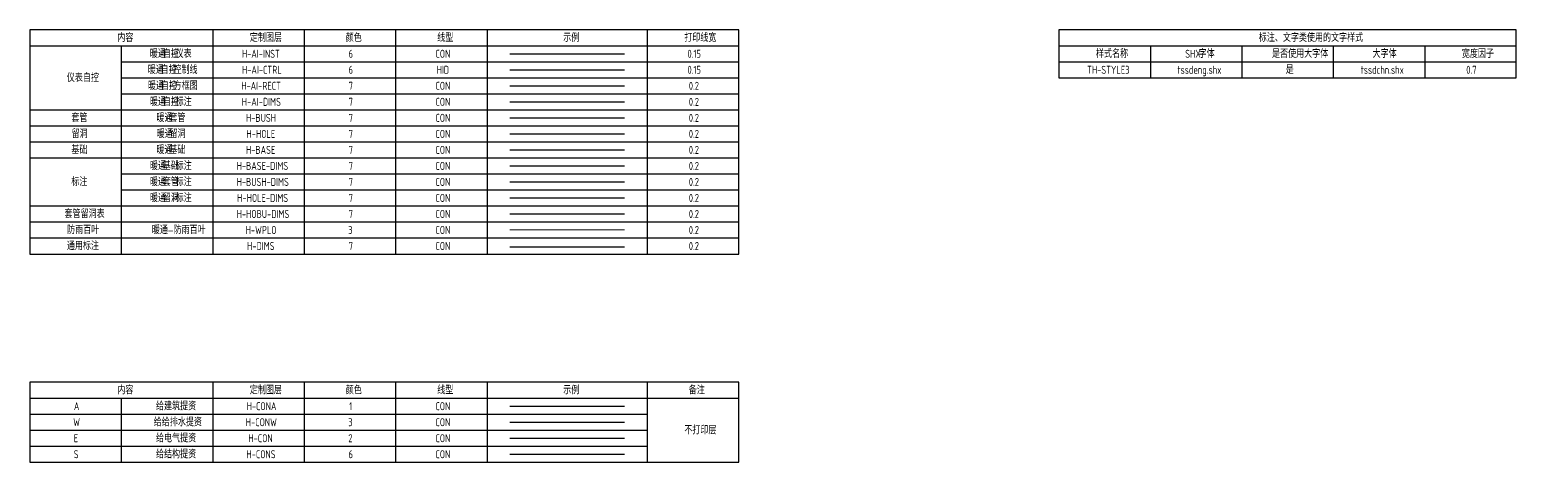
# Model space of a CAD drawing. Extents: x -671963 to 2381076, y -56129 to 1796010.
# Drawn here: x -92998 to -27998, y 57055 to 75955 of the extents above; entities that cross this region are included whole.
import ezdxf

# ---------------------------------------------------------------- set-up
doc = ezdxf.new("R2010")
doc.units = 0
doc.header["$LTSCALE"] = 1000
doc.linetypes.add('HIDDEN', pattern=[9.525, 6.35, -3.175])
for name, color, linetype in [('H-AI-CTRL', 6, 'HIDDEN'), ('H-AI-DIMS', 7, 'CONTINUOUS'), ('H-AI-INST', 6, 'CONTINUOUS'), ('H-AI-RECT', 7, 'CONTINUOUS'), ('H-BASE', 7, 'CONTINUOUS'), ('H-BASE-DIMS', 7, 'CONTINUOUS'), ('H-BUSH', 7, 'CONTINUOUS'), ('H-BUSH-DIMS', 7, 'CONTINUOUS'), ('H-DIMS', 7, 'CONTINUOUS'), ('H-HOBU-DIMS', 7, 'CONTINUOUS'), ('H-HOLE', 7, 'CONTINUOUS'), ('h-hole-dims', 7, 'CONTINUOUS'), ('PUB_TAB', 7, 'CONTINUOUS')]:
    doc.layers.add(name, color=color, linetype=linetype)
for name, color, linetype, plot in [('H-CON', 7, 'CONTINUOUS', False), ('H-CONA', 7, 'CONTINUOUS', False), ('H-CONS', 7, 'CONTINUOUS', False), ('H-CONW', 7, 'CONTINUOUS', False)]:
    doc.layers.add(name, color=color, linetype=linetype, plot=plot)
doc.layers.add('H-STLO', color=3, linetype='CONTINUOUS', lineweight=0)
doc.styles.add('TH-STYLE3', font='tssdeng.shx', dxfattribs={"width": 0.8, "bigfont": 'tssdchn.shx'})

msp = doc.modelspace()

# ---------------------------------------------------------------- linework, layer by layer
at = {"layer": 'H-AI-CTRL'}
msp.add_line((-71997.7486, 74205.1611), (-66997.7486, 74205.1611), dxfattribs=at)
at = {"layer": 'H-AI-DIMS'}
msp.add_line((-71997.7486, 72805.1611), (-66997.7486, 72805.1611), dxfattribs=at)
at = {"layer": 'H-AI-INST'}
msp.add_line((-71997.7486, 74905.1611), (-66997.7486, 74905.1611), dxfattribs=at)
at = {"layer": 'H-AI-RECT'}
msp.add_line((-71997.7486, 73505.1611), (-66997.7486, 73505.1611), dxfattribs=at)
at = {"layer": 'H-BASE'}
msp.add_line((-71997.7486, 70705.1611), (-66997.7486, 70705.1611), dxfattribs=at)
at = {"layer": 'H-BASE-DIMS'}
msp.add_line((-71997.7486, 70005.1611), (-66997.7486, 70005.1611), dxfattribs=at)
at = {"layer": 'H-BUSH'}
msp.add_line((-71997.7486, 72105.1611), (-66997.7486, 72105.1611), dxfattribs=at)
at = {"layer": 'H-BUSH-DIMS'}
msp.add_line((-71997.7486, 69305.1611), (-66997.7486, 69305.1611), dxfattribs=at)
at = {"layer": 'H-CON'}
msp.add_line((-71997.7486, 58105.1611), (-66997.7486, 58105.1611), dxfattribs=at)
at = {"layer": 'H-CONA'}
msp.add_line((-71997.7486, 59505.1611), (-66997.7486, 59505.1611), dxfattribs=at)
at = {"layer": 'H-CONS'}
msp.add_line((-71997.7486, 57405.1611), (-66997.7486, 57405.1611), dxfattribs=at)
at = {"layer": 'H-CONW'}
msp.add_line((-71997.7486, 58805.1611), (-66997.7486, 58805.1611), dxfattribs=at)
at = {"layer": 'H-DIMS'}
msp.add_line((-71997.7486, 66470.4956), (-66997.7486, 66470.4956), dxfattribs=at)
at = {"layer": 'H-HOBU-DIMS'}
msp.add_line((-71997.7486, 67905.1611), (-66997.7486, 67905.1611), dxfattribs=at)
at = {"layer": 'H-HOLE'}
msp.add_line((-71997.7486, 71405.1611), (-66997.7486, 71405.1611), dxfattribs=at)
at = {"layer": 'h-hole-dims'}
msp.add_line((-71997.7486, 68605.1611), (-66997.7486, 68605.1611), dxfattribs=at)
at = {"layer": 'H-STLO'}
msp.add_line((-71997.7486, 67205.1611), (-66997.7486, 67205.1611), dxfattribs=at)
at = {"layer": 'PUB_TAB'}
for points in [[(-92997.7486, 66155.1611), (-61997.7486, 66155.1611), (-61997.7486, 75955.1611), (-92997.7486, 75955.1611)], [(-47997.7486, 73855.1611), (-27997.7486, 73855.1611), (-27997.7486, 75955.1611), (-47997.7486, 75955.1611)], [(-92997.7486, 57055.1611), (-61997.7486, 57055.1611), (-61997.7486, 60555.1611), (-92997.7486, 60555.1611)]]:
    msp.add_lwpolyline(points, close=True, dxfattribs=at)
for points in [[(-84997.7486, 75955.1611), (-84997.7486, 66155.1611)], [(-80997.7486, 75955.1611), (-80997.7486, 66155.1611)], [(-76997.7486, 75955.1611), (-76997.7486, 66155.1611)], [(-72997.7486, 75955.1611), (-72997.7486, 66155.1611)], [(-65997.7486, 75955.1611), (-65997.7486, 66155.1611)], [(-92997.7486, 75255.1611), (-61997.7486, 75255.1611)], [(-88997.7486, 75255.1611), (-88997.7486, 66155.1611)], [(-47997.7486, 75255.1611), (-27997.7486, 75255.1611)], [(-43997.7486, 75255.1611), (-43997.7486, 73855.1611)], [(-39997.7486, 75255.1611), (-39997.7486, 73855.1611)], [(-35997.7486, 75255.1611), (-35997.7486, 73855.1611)], [(-31997.7486, 75255.1611), (-31997.7486, 73855.1611)], [(-88997.7486, 74555.1611), (-61997.7486, 74555.1611)], [(-47997.7486, 74555.1611), (-27997.7486, 74555.1611)], [(-88997.7486, 73855.1611), (-61997.7486, 73855.1611)], [(-88997.7486, 73155.1611), (-61997.7486, 73155.1611)], [(-92997.7486, 72455.1611), (-61997.7486, 72455.1611)], [(-92997.7486, 71755.1611), (-61997.7486, 71755.1611)], [(-92997.7486, 71055.1611), (-61997.7486, 71055.1611)], [(-92997.7486, 70355.1611), (-61997.7486, 70355.1611)], [(-88997.7486, 69655.1611), (-61997.7486, 69655.1611)], [(-88997.7486, 68955.1611), (-61997.7486, 68955.1611)], [(-92997.7486, 68255.1611), (-61997.7486, 68255.1611)], [(-92997.7486, 67555.1611), (-61997.7486, 67555.1611)], [(-92997.7486, 66855.1611), (-61997.7486, 66855.1611)], [(-84997.7486, 60555.1611), (-84997.7486, 57055.1611)], [(-80997.7486, 60555.1611), (-80997.7486, 57055.1611)], [(-76997.7486, 60555.1611), (-76997.7486, 57055.1611)], [(-72997.7486, 60555.1611), (-72997.7486, 57055.1611)], [(-65997.7486, 60555.1611), (-65997.7486, 57055.1611)], [(-92997.7486, 59855.1611), (-61997.7486, 59855.1611)], [(-88997.7486, 59855.1611), (-88997.7486, 57055.1611)], [(-92997.7486, 59155.1611), (-65997.7486, 59155.1611)], [(-92997.7486, 58455.1611), (-65997.7486, 58455.1611)], [(-92997.7486, 57755.1611), (-65997.7486, 57755.1611)]]:
    msp.add_lwpolyline(points, dxfattribs=at)

# ---------------------------------------------------------------- texts
at = {"layer": 'PUB_TAB', "style": 'TH-STYLE3', "width": 0.8}
for s, height, p in [('内容', 337.58865, (-89167.5359, 75430.1611)), ('定制图层', 337.58865, (-83374.5571, 75430.1611)), ('颜色', 337.58865, (-79179.4507, 75430.1611)), ('线型', 337.58865, (-75179.4507, 75430.1611)), ('示例', 337.58865, (-69669.0252, 75430.1611)), ('打印线宽', 337.58865, (-64377.5359, 75430.1611)), ('标注、文字类使用的文字样式', 337.588652, (-39256.2593, 75430.1611)), ('暖通', 337.58865, (-87744.7876, 74730.1611)), ('-', 350, (-87351.5961, 74730.1611)), ('自控', 337.58865, (-87182.4295, 74730.1611)), ('-', 350, (-86789.238, 74730.1611)), ('仪表', 337.58865, (-86620.0713, 74730.1611)), ('H-AI-INST', 350, (-83721.0819, 74730.1611)), ('6', 350, (-79056.0819, 74730.1611)), ('CON', 350, (-75257.3319, 74730.1611)), ('0.15', 350, (-64236.9153, 74730.1611)), ('样式名称', 337.58865, (-46374.5571, 74730.1611)), ('SHX', 350, (-42472.6068, 74730.1611)), ('字体', 337.58865, (-41889.2734, 74730.1611)), ('是否使用大字体', 337.58865, (-38676.8976, 74730.1611)), ('大字体', 337.58865, (-34282.2167, 74730.1611)), ('宽度因子', 337.58865, (-30376.0465, 74730.1611)), ('暖通', 337.58865, (-87837.128, 74030.1611)), ('-', 350, (-87443.9366, 74030.1611)), ('自控', 337.58865, (-87274.7699, 74030.1611)), ('-', 350, (-86881.5784, 74030.1611)), ('控制线', 337.58865, (-86712.4117, 74030.1611)), ('H-AI-CTRL', 350, (-83718.1653, 74030.1611)), ('6', 350, (-79056.0819, 74030.1611)), ('HID', 350, (-75207.7486, 74030.1611)), ('0.15', 350, (-64236.9153, 74030.1611)), ('TH-STYLE3', 350, (-46764.8319, 74030.1611)), ('tssdeng.shx', 350, (-42811.4986, 74030.1611)), ('是', 337.5887, (-38082.6422, 74030.1611)), ('tssdchn.shx', 350, (-34799.8319, 74030.1611)), ('0.7', 350, (-30184.4153, 74030.1611)), ('仪表自控', 337.58865, (-91376.0465, 73680.1611)), ('暖通', 337.58865, (-87828.1919, 73330.1611)), ('-', 350, (-87435.0004, 73330.1611)), ('自控', 337.58865, (-87265.8337, 73330.1611)), ('-', 350, (-86872.6422, 73330.1611)), ('方框图', 337.58865, (-86703.4756, 73330.1611)), ('H-AI-RECT', 350, (-83750.2486, 73330.1611)), ('7', 350, (-79050.2486, 73330.1611)), ('CON', 350, (-75257.3319, 73330.1611)), ('0.2', 350, (-64178.5819, 73330.1611)), ('暖通', 337.58865, (-87741.8089, 72630.1611)), ('自控', 337.58865, (-87179.4507, 72630.1611)), ('标注', 337.58865, (-86617.0926, 72630.1611)), ('H-AI-DIMS', 350, (-83723.9986, 72630.1611)), ('7', 350, (-79050.2486, 72630.1611)), ('CON', 350, (-75257.3319, 72630.1611)), ('0.2', 350, (-64178.5819, 72630.1611)), ('套管', 337.58865, (-91174.9827, 71930.1611)), ('暖通', 337.58865, (-87456.1617, 71930.1611)), ('-', 350, (-87348.6174, 72630.1611)), ('套管', 337.58865, (-86893.8036, 71930.1611)), ('-', 350, (-86786.2593, 72630.1611)), ('H-BUSH', 350, (-83543.1653, 71930.1611)), ('7', 350, (-79050.2486, 71930.1611)), ('CON', 350, (-75257.3319, 71930.1611)), ('0.2', 350, (-64178.5819, 71930.1611)), ('留洞', 337.58865, (-91166.0465, 71230.1611)), ('暖通', 337.58865, (-87447.2256, 71230.1611)), ('-', 350, (-87062.9702, 71930.1611)), ('留洞', 337.58865, (-86884.8674, 71230.1611)), ('H-HOLE', 350, (-83519.8319, 71230.1611)), ('7', 350, (-79050.2486, 71230.1611)), ('CON', 350, (-75257.3319, 71230.1611)), ('0.2', 350, (-64178.5819, 71230.1611)), ('基础', 337.58865, (-91176.472, 70530.1611)), ('暖通', 337.58865, (-87457.6511, 70530.1611)), ('-', 350, (-87054.0341, 71230.1611)), ('基础', 337.58865, (-86895.2929, 70530.1611)), ('H-BASE', 350, (-83543.1653, 70530.1611)), ('7', 350, (-79050.2486, 70530.1611)), ('CON', 350, (-75257.3319, 70530.1611)), ('0.2', 350, (-64178.5819, 70530.1611)), ('暖通', 337.58865, (-87741.8089, 69830.1611)), ('基础', 337.58865, (-87179.4507, 69830.1611)), ('-', 350, (-87064.4596, 70530.1611)), ('标注', 337.58865, (-86617.0926, 69830.1611)), ('-', 350, (-87348.6174, 69830.1611)), ('-', 350, (-86786.2593, 69830.1611)), ('H-BASE-DIMS', 350, (-83951.4986, 69830.1611)), ('7', 350, (-79050.2486, 69830.1611)), ('CON', 350, (-75257.3319, 69830.1611)), ('0.2', 350, (-64178.5819, 69830.1611)), ('标注', 337.58865, (-91179.4507, 69130.1611)), ('暖通', 337.58865, (-87741.8089, 69130.1611)), ('-', 350, (-87348.6174, 69130.1611)), ('套管', 337.58865, (-87179.4507, 69130.1611)), ('-', 350, (-86786.2593, 69130.1611)), ('标注', 337.58865, (-86617.0926, 69130.1611)), ('H-BUSH-DIMS', 350, (-83951.4986, 69130.1611)), ('7', 350, (-79050.2486, 69130.1611)), ('CON', 350, (-75257.3319, 69130.1611)), ('0.2', 350, (-64178.5819, 69130.1611)), ('暖通', 337.58865, (-87741.8089, 68430.1611)), ('-', 350, (-87348.6174, 68430.1611)), ('留洞', 337.58865, (-87179.4507, 68430.1611)), ('-', 350, (-86786.2593, 68430.1611)), ('标注', 337.58865, (-86617.0926, 68430.1611)), ('H-HOLE-DIMS', 350, (-83928.1653, 68430.1611)), ('7', 350, (-79050.2486, 68430.1611)), ('CON', 350, (-75257.3319, 68430.1611)), ('0.2', 350, (-64178.5819, 68430.1611)), ('套管留洞表', 337.58865, (-91475.8337, 67730.1611)), ('H-HOBU-DIMS', 350, (-83951.4986, 67730.1611)), ('7', 350, (-79050.2486, 67730.1611)), ('CON', 350, (-75257.3319, 67730.1611)), ('0.2', 350, (-64178.5819, 67730.1611)), ('防雨百叶', 337.58865, (-91364.1316, 67030.1611)), ('暖通—防雨百叶', 337.58865, (-87657.5359, 67030.1611)), ('H-WPLO', 350, (-83557.7486, 67030.1611)), ('3', 350, (-79070.6653, 67030.1611)), ('CON', 350, (-75257.3319, 67030.1611)), ('0.2', 350, (-64178.5819, 67030.1611)), ('通用标注', 337.58865, (-91374.5571, 66330.1611)), ('H-DIMS', 350, (-83493.5819, 66330.1611)), ('7', 350, (-79050.2486, 66330.1611)), ('CON', 350, (-75257.3319, 66330.1611)), ('0.2', 350, (-64178.5819, 66330.1611)), ('内容', 337.58865, (-89167.5359, 60030.1611)), ('定制图层', 337.58865, (-83374.5571, 60030.1611)), ('颜色', 337.58865, (-79179.4507, 60030.1611)), ('线型', 337.58865, (-75179.4507, 60030.1611)), ('示例', 337.58865, (-69669.0252, 60030.1611)), ('备注', 337.58865, (-64180.9401, 60030.1611)), ('A', 350, (-91067.7486, 59330.1611)), ('给建筑提资', 337.58865, (-87477.3231, 59330.1611)), ('H-CONA', 350, (-83513.9986, 59330.1611)), ('1', 350, (-79026.9153, 59330.1611)), ('CON', 350, (-75257.3319, 59330.1611)), ('W', 350, (-91096.9153, 58630.1611)), ('给给排水提资', 337.58865, (-87575.621, 58630.1611)), ('H-CONW', 350, (-83551.9153, 58630.1611)), ('3', 350, (-79070.6653, 58630.1611)), ('CON', 350, (-75257.3319, 58630.1611)), ('不打印层', 337.58865, (-64376.0465, 58280.1611)), ('E', 350, (-91073.5819, 57930.1611)), ('给电气提资', 337.58865, (-87477.3231, 57930.1611)), ('H-CON', 350, (-83438.1653, 57930.1611)), ('2', 350, (-79067.7486, 57930.1611)), ('CON', 350, (-75257.3319, 57930.1611)), ('S', 350, (-91073.5819, 57230.1611)), ('给结构提资', 337.58865, (-87477.3231, 57230.1611)), ('H-CONS', 350, (-83522.7486, 57230.1611)), ('6', 350, (-79056.0819, 57230.1611)), ('CON', 350, (-75257.3319, 57230.1611))]:
    msp.add_text(s, height=height, dxfattribs=at).set_placement(p)

doc.saveas('drawing.dxf')
